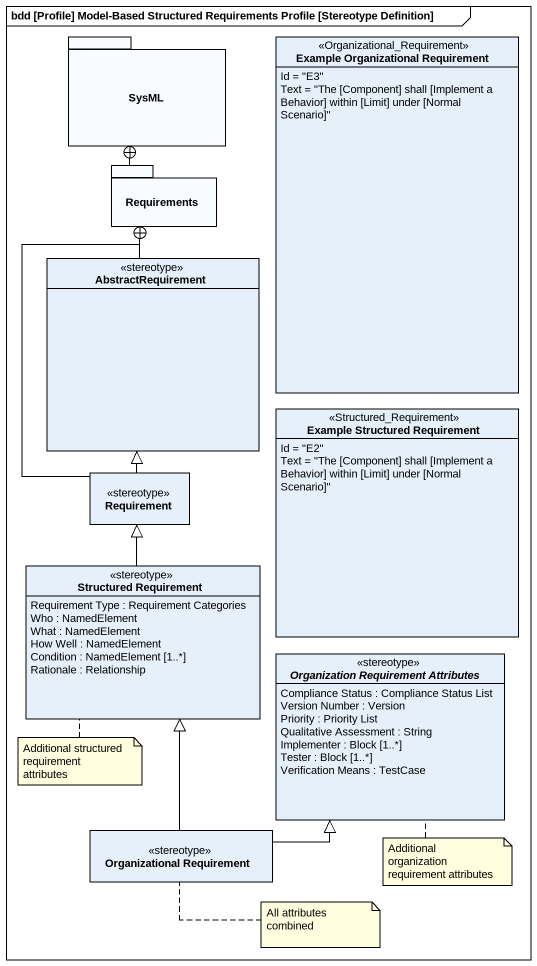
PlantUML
@startuml
mainframe bdd [Profile] Model-Based Structured Requirements Profile [Stereotype Definition]
hide circle
hide empty members
package SysML {
}
class "Example Organizational Requirement" as Example_Organizational <<Organizational_Requirement>> {
  Id = "E3"
  Text = "The [Component] shall [Implement a Behavior] within [Limit] under [Normal Scenario]"
}
package Requirements {
}
class AbstractRequirement <<stereotype>>
class "Example Structured Requirement" as Example_Structured <<Structured_Requirement>> {
  Id = "E2"
  Text = "The [Component] shall [Implement a Behavior] within [Limit] under [Normal Scenario]"
}
class Requirement <<stereotype>>
class "Structured Requirement" as Structured_Requirement <<stereotype>> {
  Requirement Type : Requirement Categories
  Who : NamedElement
  What : NamedElement
  How Well : NamedElement
  Condition : NamedElement [1..*]
  Rationale : Relationship
}
abstract class "Organization Requirement Attributes" as Organization_Requirement <<stereotype>> {
  Compliance Status : Compliance Status List
  Version Number : Version
  Priority : Priority List
  Qualitative Assessment : String
  Implementer : Block [1..*]
  Tester : Block [1..*]
  Verification Means : TestCase
}
class "Organizational Requirement" as Organizational_Requirement <<stereotype>>
Requirements -up-+ SysML
AbstractRequirement -up-+ Requirements
Requirement -up-+ Requirements
Requirement -up-|> AbstractRequirement
Structured_Requirement -up-|> Requirement
Organizational_Requirement -up-|> Structured_Requirement
Organizational_Requirement -right-|> Organization_Requirement
note bottom of Structured_Requirement : Additional structured requirement attributes
note bottom of Organization_Requirement : Additional organization requirement attributes
note right of Organizational_Requirement : All attributes combined
@enduml
